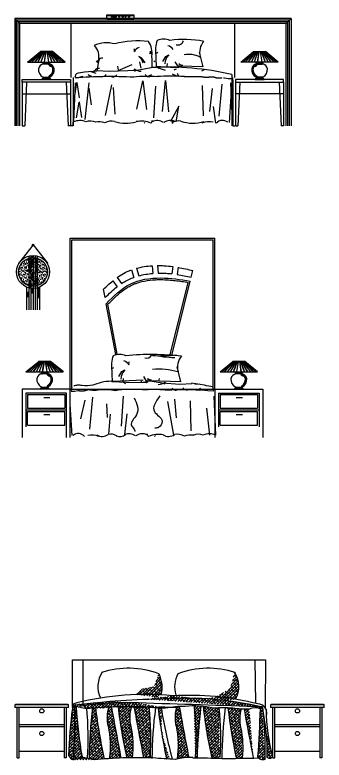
# Model space of a CAD drawing. Header units: millimetres. Extents: x 3060 to 28796, y 18778 to 36190.
# Drawn here: x 3061 to 5950, y 18778 to 25740 of the extents above; entities that cross this region are included whole.
import ezdxf

# ---------------------------------------------------------------- set-up
doc = ezdxf.new("R2010")
doc.units = ezdxf.units.MM
doc.styles.get("Standard").update_dxf_attribs({"font": 'arial.ttf'})
pattern_1 = [(45, (-15382, -18164.837), (-13.258252, 13.258252), []), (135, (-15382, -18164.837), (-39.774756, 13.258252), [46.875, -28.125])]
pattern_2 = [(45, (-15404, -18164.837), (-13.258252, 13.258252), []), (135, (-15404, -18164.837), (-39.774756, 13.258252), [46.875, -28.125])]

# ---------------------------------------------------------------- blocks, each defined once
blk = doc.blocks.new('A$C5ED20319')
for p, q in [((2579.9, 1000.1), (0, 1000.1, -495.6)), ((0, 1000.1, -495.6), (0, 0.1, -495.6)), ((45, 955.1, -495.6), (0, 1000.1, -495.6)), ((2565, 985.1), (15, 985.1, -495.6)), ((15, 0, -495.6), (15, 985.1, -495.6)), ((859.8, 1000.1), (859.8, 1034.9)), ((859.8, 1034.9), (1110.9, 1034.9)), ((859.8, 1033.7), (1110.9, 1033.7)), ((859.8, 1029.9), (1110.9, 1029.9)), ((859.8, 1005.2), (1110.9, 1005.2)), ((859.8, 1001.4), (1110.9, 1001.4)), ((1110.9, 1000.1), (859.8, 1000.1)), ((902.4, 1013.9), (902.4, 1020.1)), ((902.4, 1020.1), (909.8, 1020.1)), ((909.8, 1013.9), (902.4, 1013.9)), ((909.8, 1020.1), (909.8, 1013.9)), ((914.8, 1013.9), (914.8, 1020.1)), ((914.8, 1020.1), (922.2, 1020.1)), ((922.2, 1013.9), (914.8, 1013.9)), ((922.2, 1020.1), (922.2, 1013.9)), ((925.9, 1013.9), (925.9, 1020.1)), ((925.9, 1020.1), (933.4, 1020.1)), ((933.4, 1013.9), (925.9, 1013.9)), ((933.4, 1020.1), (933.4, 1013.9)), ((938.3, 1013.9), (938.3, 1020.1)), ((938.3, 1020.1), (945.8, 1020.1)), ((945.8, 1013.9), (938.3, 1013.9)), ((945.8, 1020.1), (945.8, 1013.9)), ((970.8, 1013.9), (970.8, 1020.1)), ((970.8, 1020.1), (978.3, 1020.1)), ((978.3, 1013.9), (970.8, 1013.9)), ((978.3, 1020.1), (978.3, 1013.9)), ((1002.8, 1013.9), (1002.8, 1020.1)), ((1002.8, 1020.1), (1010.2, 1020.1)), ((1010.2, 1013.9), (1002.8, 1013.9)), ((1010.2, 1020.1), (1010.2, 1013.9)), ((1030, 1013.9), (1030, 1020.1)), ((1030, 1020.1), (1037.4, 1020.1)), ((1037.4, 1013.9), (1030, 1013.9)), ((1037.4, 1020.1), (1037.4, 1013.9)), ((1061.9, 1013.9), (1061.9, 1020.1)), ((1061.9, 1020.1), (1069.3, 1020.1)), ((1069.3, 1013.9), (1061.9, 1013.9)), ((1069.3, 1020.1), (1069.3, 1013.9)), ((1110.9, 1034.9), (1110.9, 1000.1)), ((2535, 955.1), (2580, 1000.1)), ((2565, 0), (2565, 985.1)), ((2580, 1000.1), (2580, 0.1)), ((2550, 970.1), (30, 970.1, -495.6)), ((30, 0, -495.6), (30, 970.1, -495.6)), ((2535, 955.1), (45, 955.1, -495.6)), ((45, 0, -495.6), (45, 955.1, -495.6)), ((525.8, 450.1), (525.8, 955.1)), ((2056.3, 450.1), (2056.3, 955.1)), ((2535, 0), (2535, 955.1)), ((2550, 0), (2550, 970.1)), ((118.9, 594.9), (238.1, 691.8)), ((243.7, 691.8), (136.6, 594.9)), ((244.4, 691.1), (138.1, 594.9)), ((250.4, 691.8), (157.4, 594.9)), ((251.1, 691.1), (158.8, 594.9)), ((258.8, 691.8), (183.9, 594.9)), ((259.6, 691.2), (185.2, 594.9)), ((267.5, 692.3), (213, 595.4)), ((268.4, 691.8), (213.9, 594.9)), ((352.2, 689.8), (235.6, 689.8)), ((351.6, 690.3), (236.2, 690.3)), ((349.8, 691.8), (238.1, 691.8)), ((277.3, 691.8), (241.9, 594.9)), ((278.3, 691.5), (243, 594.9)), ((287, 691.8), (272.1, 594.9)), ((288, 691.6), (273.1, 594.9)), ((299.2, 691.6), (314, 594.8)), ((300.2, 691.8), (315, 594.9)), ((308.9, 691.5), (344.3, 594.6)), ((309.8, 691.8), (345.2, 594.9)), ((317.9, 691.3), (372.4, 594.4)), ((318.8, 691.8), (373.2, 594.9)), ((327.5, 691.2), (402.4, 594.3)), ((328.3, 691.8), (403.2, 594.9)), ((336.1, 691.1), (429, 594.2)), ((336.8, 691.8), (429.7, 594.9)), ((342.7, 691.1), (449.9, 594.2)), ((343.4, 691.8), (450.6, 594.9)), ((468.9, 594.9), (349.8, 691.8)), ((787.3, 633.8), (765.6, 511.3)), ((1186.9, 632.3), (1158.2, 645.9)), ((1158.2, 645.9), (1182.4, 621.7)), ((1218.7, 588.5), (1186.9, 632.3)), ((1279.2, 667.1), (1258.1, 676.2)), ((1261.1, 695.8), (1279.2, 667.1)), ((1316.1, 674.9), (1336.6, 685.5)), ((1382, 600.7), (1410.7, 646.7)), ((1415.9, 636.5), (1404.7, 602.3)), ((1410.7, 646.7), (1438.4, 662.3)), ((1438.4, 662.3), (1415.9, 636.5)), ((1721.8, 687.8), (1755.8, 550.1)), ((2111, 594.9), (2230.2, 691.8)), ((2236.5, 691.8), (2129.4, 594.9)), ((2237.2, 691.1), (2130, 594.2)), ((2243.2, 691.8), (2150.2, 594.9)), ((2243.9, 691.1), (2150.9, 594.2)), ((2251.6, 691.8), (2176.7, 594.9)), ((2252.4, 691.2), (2177.5, 594.3)), ((2261.2, 691.8), (2206.7, 594.9)), ((2262.1, 691.3), (2207.6, 594.4)), ((2227.7, 689.8), (2344.3, 689.8)), ((2228.3, 690.3), (2343.7, 690.3)), ((2230.2, 691.8), (2341.9, 691.8)), ((2270.1, 691.8), (2234.7, 594.9)), ((2271.1, 691.5), (2235.6, 594.6)), ((2279.8, 691.8), (2264.9, 594.9)), ((2280.7, 691.6), (2265.9, 594.8)), ((2292, 691.6), (2306.8, 594.9)), ((2293, 691.8), (2307.8, 594.9)), ((2301.7, 691.5), (2337, 594.9)), ((2302.6, 691.8), (2338, 594.9)), ((2311.5, 691.8), (2366, 594.9)), ((2312.4, 692.3), (2366.9, 595.4)), ((2320.3, 691.2), (2394.8, 594.9)), ((2321.1, 691.8), (2396, 594.9)), ((2328.8, 691.1), (2421.1, 594.9)), ((2329.6, 691.8), (2422.5, 594.9)), ((2335.5, 691.1), (2441.9, 594.9)), ((2336.2, 691.8), (2443.4, 594.9)), ((2461, 594.9), (2341.9, 691.8)), ((118.9, 594.9), (468.2, 594.9)), ((262.8, 586.8), (325, 586.8)), ((262.8, 581.7), (325, 581.7)), ((263.7, 580.7), (324.1, 580.7)), ((319.4, 575.8), (268.4, 575.8)), ((319.4, 576.8), (269.3, 576.8)), ((775.3, 590), (760.9, 604.4)), ((777.8, 596.7), (777.8, 611.4)), ((965.7, 514.2), (1094.9, 572.8)), ((1164.9, 597.3), (1170.6, 565.2)), ((1170.6, 565.2), (1176.2, 538.7)), ((1182.4, 621.7), (1196, 588.5)), ((1307.2, 596.9), (1299.7, 604.4)), ((1404.7, 602.3), (1402, 576.4)), ((1422.3, 582.2), (1418.5, 555.4)), ((1533.5, 538.9), (1497.3, 595.1)), ((1536.2, 580.8), (1533.2, 542.7)), ((1755.8, 550.1), (1548.6, 557)), ((1560, 573.1), (1565.7, 556.8)), ((2461, 594.9), (2111.7, 594.9)), ((2317.1, 586.8), (2254.9, 586.8)), ((2317.1, 581.7), (2254.9, 581.7)), ((2316.2, 580.7), (2255.9, 580.7)), ((2260.5, 576.8), (2310.6, 576.8)), ((2260.5, 575.8), (2311.5, 575.8)), ((651.5, 502.5), (765.6, 511.3)), ((699.3, 510.1), (756.5, 491)), ((702, 510.1), (742.9, 507.4)), ((765.7, 514), (880, 508.2)), ((880, 508.2), (1142.7, 519.7)), ((960.1, 555.8), (965.7, 517.9)), ((1142.7, 519.7), (1274.1, 542.5)), ((1452.9, 544.5), (1320.6, 552.3)), ((1522.4, 539), (1452.9, 544.5)), ((1507.9, 528.8), (1486.5, 517.2)), ((1553.5, 552.8), (1493.2, 541.7)), ((1773.9, 525), (1744.8, 509.4)), ((68.9, 432.1), (518.9, 432.1)), ((68.9, 405.1), (68.9, 432.1)), ((336, 432.1), (251.8, 432.1)), ((255.5, 438.6), (332.3, 438.6)), ((260.6, 439.2), (327.2, 439.2)), ((263.8, 452.5), (324, 452.5)), ((264.3, 450.9), (323.5, 450.9)), ((265.2, 443.6), (322.7, 443.6)), ((265.4, 444.1), (322.5, 444.1)), ((518.9, 432.1), (518.9, 405.1)), ((543.9, 425.1), (543.9, 90.1)), ((543.9, 422.1), (543.9, 0.1)), ((544.3, 450.1), (544.3, 425.1)), ((563.6, 453.5), (571.9, 485.5)), ((578.7, 446.9), (638.2, 463.8)), ((683.9, 475.5), (712.6, 461.7)), ((725.3, 454.3), (683.9, 475.5)), ((712.6, 461.7), (697.7, 455.4)), ((1236, 460.9), (1278.7, 478.4)), ((1378.9, 133.3), (1405.9, 422.3)), ((1405.9, 422.3), (1435.6, 130.6)), ((1583.1, 458.7), (1698.8, 458.8)), ((1698.8, 458.8), (1704, 458.8)), ((1704, 458.8), (1709.3, 458.9)), ((1709.3, 458.9), (1714.7, 458.9)), ((1714.7, 458.9), (1720.3, 458.9)), ((1720.3, 458.9), (1726, 458.8)), ((1726, 458.8), (1731.7, 458.7)), ((1731.7, 458.7), (1737.3, 458.5)), ((1737.3, 458.5), (1742.8, 458.2)), ((1742.8, 458.2), (1748.1, 457.8)), ((1748.1, 457.8), (1753.1, 457.4)), ((1753.1, 457.4), (1757.8, 456.8)), ((1757.8, 456.8), (1762, 456.2)), ((1762, 456.2), (1765.9, 455.5)), ((1765.9, 455.5), (1769.5, 454.8)), ((1769.5, 454.8), (1772.8, 454.1)), ((1772.8, 454.1), (1776, 453.5)), ((1776, 453.5), (1779.1, 452.9)), ((1779.1, 452.9), (1782.2, 452.5)), ((1782.2, 452.5), (1785.4, 452.2)), ((1785.4, 452.2), (1788.6, 452.1)), ((1788.6, 452.1), (1792, 452.2)), ((1792, 452.2), (1795.4, 452.4)), ((1795.4, 452.4), (1798.8, 452.7)), ((1798.8, 452.7), (1802.3, 453.1)), ((1802.3, 453.1), (1805.8, 453.5)), ((1805.8, 453.5), (1809.3, 454)), ((1809.3, 454), (1812.7, 454.5)), ((1812.7, 454.5), (1816, 455)), ((1816, 455), (1819.3, 455.4)), ((1819.3, 455.4), (1822.4, 455.9)), ((1822.4, 455.9), (1825.5, 456.2)), ((1825.5, 456.2), (1828.4, 456.6)), ((1828.4, 456.6), (1831.2, 456.9)), ((1831.2, 456.9), (1833.9, 457.1)), ((1833.9, 457.1), (1836.4, 457.4)), ((1836.4, 457.4), (1838.7, 457.5)), ((1838.7, 457.5), (1840.9, 457.6)), ((1840.9, 457.6), (1843, 457.7)), ((1843, 457.7), (1845.1, 457.7)), ((1845.1, 457.7), (1847.1, 457.6)), ((1847.1, 457.6), (1849, 457.4)), ((1849, 457.4), (1851.1, 457.2)), ((1851.1, 457.2), (1853.1, 456.8)), ((1853.1, 456.8), (1855.3, 456.4)), ((1855.3, 456.4), (1857.5, 455.9)), ((1857.5, 455.9), (1859.8, 455.3)), ((1859.8, 455.3), (1862.1, 454.7)), ((1862.1, 454.7), (1864.3, 454)), ((1864.3, 454), (1866.4, 453.3)), ((1866.4, 453.3), (1868.5, 452.6)), ((1868.5, 452.6), (1870.4, 451.9)), ((1870.4, 451.9), (1872.2, 451.3)), ((1872.2, 451.3), (1873.8, 450.7)), ((1873.8, 450.7), (1875.5, 450.1)), ((1875.5, 450.1), (1877.1, 449.5)), ((1877.1, 449.5), (1878.9, 449)), ((1878.9, 449), (1880.8, 448.5)), ((1880.8, 448.5), (1882.9, 448.2)), ((1882.9, 448.2), (1885.4, 447.8)), ((1885.4, 447.8), (1888.1, 447.6)), ((1888.1, 447.6), (1891.2, 447.4)), ((1891.2, 447.4), (1894.5, 447.2)), ((1894.5, 447.2), (1897.9, 447.2)), ((1897.9, 447.2), (1901.3, 447.1)), ((1901.3, 447.1), (1904.7, 447.1)), ((1904.7, 447.1), (1908, 447.1)), ((1908, 447.1), (1911.1, 447.1)), ((1911.1, 447.1), (1914, 447.1)), ((1914, 447.1), (1916.6, 447.1)), ((1916.6, 447.1), (1919, 447.1)), ((1919, 447.1), (1921.2, 447.1)), ((1921.2, 447.1), (1923.3, 447.2)), ((1923.3, 447.2), (1925.2, 447.3)), ((1925.2, 447.3), (1927, 447.4)), ((1927, 447.4), (1928.7, 447.6)), ((1928.7, 447.6), (1930.3, 447.8)), ((1930.3, 447.8), (1931.8, 448)), ((1931.8, 448), (1933.2, 448.3)), ((1933.2, 448.3), (1934.5, 448.6)), ((1949.7, 446.9), (1950.9, 447.2)), ((1950.9, 447.2), (1951.9, 447.5)), ((1951.9, 447.5), (1952.9, 447.7)), ((1952.9, 447.7), (1953.6, 447.9)), ((1953.6, 447.9), (1954.2, 448.1)), ((1954.2, 448.1), (1954.7, 448.2)), ((1954.7, 448.2), (1955, 448.3)), ((1955, 448.3), (1955.2, 448.4)), ((1955.2, 448.4), (1955.3, 448.4)), ((1955.3, 448.4), (1955.4, 448.5)), ((1955.4, 448.5), (1955.4, 448.5)), ((1955.4, 448.5), (1955.4, 448.5)), ((1955.4, 448.5), (1955.4, 448.5)), ((1955.4, 448.5), (1955.4, 448.4)), ((1955.4, 448.4), (1955.5, 448.4)), ((1955.5, 448.4), (1955.5, 448.3)), ((1955.5, 448.3), (1955.6, 448.2)), ((1955.6, 448.2), (1955.7, 448)), ((1955.7, 448), (1955.9, 447.7)), ((1955.9, 447.7), (1956.2, 447.3)), ((1956.2, 447.3), (1956.5, 446.8)), ((1956.5, 446.8), (1956.9, 446.3)), ((1956.9, 446.3), (1957.3, 445.7)), ((1956.9, 446.3), (1992.6, 442)), ((1957.3, 445.7), (1957.6, 445.1)), ((1957.6, 445.1), (1958, 444.6)), ((1958, 444.6), (1958.3, 444.2)), ((1958.3, 444.2), (1958.4, 443.9)), ((1958.4, 443.9), (1958.5, 443.8)), ((1992.6, 442), (2021.7, 442)), ((2026.1, 478.2), (2026.1, 0.1)), ((2034.6, 450.1), (2034.6, 425.1)), ((2035, 425.1), (2035, 90.1)), ((2035, 422.1), (2035, 0.1)), ((2511, 432.1), (2061, 432.1)), ((2061, 432.1), (2061, 405.1)), ((2243.9, 432.1), (2328.1, 432.1)), ((2324.4, 438.6), (2247.6, 438.6)), ((2319.3, 439.2), (2252.7, 439.2)), ((2316.1, 452.5), (2255.9, 452.5)), ((2315.6, 450.9), (2256.4, 450.9)), ((2314.8, 443.6), (2257.3, 443.6)), ((2314.6, 444.1), (2257.5, 444.1)), ((2511, 405.1), (2511, 432.1)), ((68.9, 405.1), (68.9, 0.1)), ((518.9, 405.1), (68.9, 405.1)), ((109.4, 405.1), (91.4, 0.1)), ((478.4, 405.1), (496.4, 0.1)), ((518.9, 405.1), (478.4, 405.1)), ((518.9, 405.1), (518.9, 0.1)), ((563.6, 400.3), (547.5, 35.1)), ((555.9, 257.4), (580.2, 403.2)), ((580.2, 403.2), (601.8, 260.1)), ((691.1, 399.7), (654.5, 58.4)), ((690.1, 351.8), (711.8, 195.1)), ((901.3, 382.1), (844.6, 95.9)), ((917.5, 357.8), (933.7, 106.7)), ((1139.8, 155.5), (1196.5, 417.5)), ((1196.5, 417.5), (1229, 150.1)), ((1314.5, 370.1), (1294.1, 72)), ((1749.5, 374), (1760.3, 93.2)), ((1933.3, 387.5), (1906.2, 87.8)), ((2015.3, 400.3), (2031.4, 35.1)), ((2061, 405.1), (2061, 0.1)), ((2061, 405.1), (2511, 405.1)), ((2061, 405.1), (2101.5, 405.1)), ((2101.5, 405.1), (2083.5, 0.1)), ((2470.5, 405.1), (2488.5, 0.1)), ((2511, 405.1), (2511, 0.1)), ((68.9, 297.1), (518.9, 297.1)), ((1844.1, 347), (1817.1, 131)), ((2020.9, 322.2), (2002.4, 30.6)), ((2511, 297.1), (2061, 297.1)), ((575.9, 72.6), (600.2, 218.4)), ((603, 223.8), (598.8, 208.9)), ((600.2, 218.4), (621.9, 75.3)), ((1530.6, 182.5), (1455.2, 39.3)), ((1506.3, 36.6), (1530.6, 182.5)), ((1853.2, 180.1), (1874.8, 23.5)), ((68.9, 0.1), (91.4, 0.1)), ((518.9, 0.1), (496.4, 0.1)), ((543.9, 0.1), (523.1, 0)), ((543.9, 33.5), (543.9, 0.1)), ((543.9, 0.1), (543.9, 33.5)), ((2035, 0.1), (2035, 33.5)), ((2035, 33.5), (2035, 0.1)), ((2035, 0.1), (2055.8, 0)), ((2061, 0.1), (2083.5, 0.1)), ((2511, 0.1), (2488.5, 0.1))]:
    blk.add_line(p, q)
for centre, radius, start, end in [((857.1, 485.8), 288.1, 74.80928, 113.89075), ((1149.2, -39.3), 831.9, 83.10883, 105.09259), ((1099.2, 681.5), 182.9, 349.74638, 35.05665), ((1552.4, 704.9), 239.8, 157.75401, 191.56911), ((1389.6, 659.8), 148.3, 66.46953, 113.5312), ((1583.6, -144.6), 950, 79.01524, 98.16238), ((1523.7, 806.6), 52.9, 253.03474, 343.68817), ((1875.5, 687.8), 149.3, 137.89495, 196.38977), ((621.1, 641), 164.7, 349.00747, 41.34021), ((1097.8, 703.7), 21.1, 328.8176, 44.60908), ((1186, 653.4), 81.1, 107.80539, 152.13988), ((1410.1, 667.8), 81.1, 31.88655, 76.22104), ((811.3, 604.5), 27, 66.49974, 178.7128), ((299.6, 557.1), 983.9, 359.00704, 5.35828), ((2301, 634), 983.9, 178.66815, 185.01939), ((1622.9, 420.3), 245.8, 63.89753, 99.79979), ((273.6, 522.3), 53.8, 95.53589, 171.47792), ((262.8, 584.2), 2.52, 90, 270), ((263.7, 581.2), 0.504, 90, 270), ((269.3, 576.3), 0.504, 90, 270), ((264.8, 580.6), 6, 320.62461, 0.7137), ((358.9, 608.5), 58, 214.25022, 250.79163), ((351.7, 620.7), 57.4, 231.488, 250.89963), ((323, 580.6), 6, 179.2863, 219.37539), ((330.9, 601.8), 28.6, 245.6152, 260.96029), ((319.4, 576.3), 0.504, 270, 90), ((314.2, 522.3), 53.8, 8.52208, 84.46411), ((314.2, 522.3), 52.7, 8.52208, 79.77593), ((324.1, 581.2), 0.504, 270, 90), ((325, 584.2), 2.52, 270, 90), ((318.6, 524.2), 44.7, 7.14933, 71.19906), ((1539.5, 531.1), 37.8, 34.71955, 102.07333), ((2265.7, 522.3), 53.8, 95.53589, 171.47792), ((2265.7, 522.3), 52.7, 100.22407, 171.47792), ((2261.4, 524.2), 44.7, 108.80094, 172.85067), ((2221.1, 608.5), 58, 289.20837, 325.74978), ((2228.2, 620.7), 57.4, 289.10037, 308.512), ((2254.9, 584.2), 2.52, 90, 270), ((2249, 601.8), 28.6, 279.03971, 294.3848), ((2255.9, 581.2), 0.504, 90, 270), ((2260.5, 576.3), 0.504, 90, 270), ((2256.9, 580.6), 6, 320.62461, 0.7137), ((2315.1, 580.6), 6, 179.2863, 219.37539), ((2310.6, 576.3), 0.504, 270, 90), ((2306.4, 522.3), 53.8, 8.52208, 84.46411), ((2316.2, 581.2), 0.504, 270, 90), ((2317.1, 584.2), 2.52, 270, 90), ((299.2, 523.3), 79.1, 174.93625, 239.2522), ((288.7, 523.3), 67, 299.47275, 4.9577), ((288.7, 523.3), 74.5, 300.89026, 4.9577), ((288.7, 523.3), 78, 300.7478, 5.06375), ((288.7, 523.3), 79.1, 300.7478, 5.06375), ((321.6, 524.9), 34, 6.20479, 57.69995), ((1227.2, -2665.1), 3218, 100.31172, 101.74993), ((785.1, 488.1), 47.3, 81.9531, 149.30687), ((1179.2, 614.8), 105.4, 232.88164, 270.26586), ((1092.8, 508.5), 30.6, 358.18105, 41.80416), ((1423, -2135.2), 2682, 77.00554, 93.14879), ((1321.5, 527.3), 22, 14.23491, 69.3519), ((1596.6, 1111), 623.9, 244.82381, 252.11404), ((1562.4, 506), 49, 197.51047, 238.83223), ((2291.3, 523.3), 79.1, 174.93625, 239.2522), ((2291.3, 523.3), 78, 174.93625, 239.2522), ((2291.3, 523.3), 74.5, 175.0423, 239.10974), ((2291.3, 523.3), 67, 175.0423, 240.52725), ((2258.3, 524.9), 34, 122.30005, 173.79521), ((2280.8, 523.3), 79.1, 300.7478, 5.06375), ((257.6, 433.2), 5.88, 72.23621, 189.98632), ((257.4, 447), 8.48, 40.31354, 80.70755), ((257.4, 447), 8.48, 283.82551, 27.42095), ((264.5, 451.8), 0.925, 133.36381, 280.89268), ((334.6, 452.6), 18, 136.50946, 228.39746), ((331.1, 448.5), 11.7, 110.95605, 235.21842), ((330.4, 447), 9.49, 99.29245, 256.17449), ((330.4, 447), 8.48, 99.29245, 256.17449), ((323.3, 451.8), 0.925, 259.10732, 46.63619), ((330.2, 433.2), 5.88, 350.01368, 107.76379), ((330.2, 433.2), 4.87, 350.01368, 107.76379), ((889.2, -3855.3), 4313.7, 87.05271, 94.33231), ((813.5, 506.3), 48.8, 265.79385, 325.06922), ((808.6, 460.7), 3.98, 305.23257, 14.46225), ((919.8, 491.5), 35.3, 239.92199, 338.24729), ((1227.4, -618.8), 1079.8, 84.6396, 96.26985), ((1249.4, 493.4), 35.3, 201.75271, 300.07801), ((1451.4, -1602.9), 2065.8, 86.3436, 93.44969), ((1535.7, 577.4), 113.5, 234.13074, 266.76604), ((2249.7, 433.2), 5.88, 72.23621, 189.98632), ((2249.7, 433.2), 4.87, 72.23621, 189.98632), ((2249.5, 447), 8.48, 283.82551, 80.70755), ((2249.5, 447), 9.49, 283.82551, 80.70755), ((2248.8, 448.5), 11.7, 304.78158, 69.04395), ((2256.6, 451.8), 0.925, 133.36381, 280.89268), ((2245.3, 452.6), 18, 311.60254, 43.49054), ((2322.6, 447), 8.48, 152.57905, 256.17449), ((2315.5, 451.8), 0.925, 259.10732, 46.63619), ((2322.6, 447), 8.48, 99.29245, 139.68646), ((2322.3, 433.2), 5.88, 350.01368, 107.76379), ((606.2, -98.1), 145.6, 67.45884, 113.74988), ((705, -88.1), 131.7, 66.66001, 109.06963), ((783.4, -109), 145.6, 67.45884, 101.28901), ((902.7, -79), 122.2, 76.11708, 121.30657), ((1036, 361.1), 337.9, 252.06831, 286.70384), ((1178.8, -187), 229.1, 66.27861, 101.48045), ((1243.1, 55.4), 42.9, 213.71932, 229.52928), ((1243.1, 55.4), 42.9, 310.47072, 353.40844), ((1329.2, -51.2), 99.6, 53.52076, 118.59848), ((1453, -51.2), 99.6, 65.85491, 126.47924), ((1477.5, 36.4), 8.78, 21.59935, 235.52778), ((1442.1, 55.4), 42.9, 310.47072, 326.28068), ((1527.8, -58.7), 103.6, 77.21263, 122.3426), ((1662.7, 359.1), 336, 250.53823, 288.02856), ((1813, -135.7), 172, 76.50004, 112.29283), ((1939.9, -25.2), 74.8, 49.41177, 139.3811)]:
    blk.add_arc(centre, radius, start, end)
blk = doc.blocks.new('A$C758C2A18')
h = blk.add_hatch()
h.set_pattern_fill('AR-SAND', color=256, scale=0.5, style=0)
h.set_pattern_definition([(37.5, (4716.748, -2485.489), (-0.800016, 24.47066), [0, -19.304, 0, -21.59, 0, -20.6375]), (7.5, (4716.748, -2485.49), (22.47616, 35.84126), [0, -10.414, 0, -17.399, 0, -6.6675]), (327.5, (4701.127, -2485.489), (39.54962, 0.07186), [0, -6.35, 0, -22.86, 0, -29.845]), (317.5, (4701.127, -2485.49), (38.17782, 11.14647), [0, -3.175, 0, -14.986, 0, -17.145])])
h.paths.add_polyline_path([(20, 1546.7, 0.328175), (114.3, 1418.5), (114.3, 1674.9, 0.328175)])
h.paths.add_polyline_path([(134.3, 1679.5, 0.038252), (114.3, 1674.9), (114.3, 1610.7), (134.3, 1610.7)])
h.paths.add_polyline_path([(114.3, 1466.8), (134.3, 1466.8), (134.3, 1555.4), (114.3, 1555.4)])
h.paths.add_polyline_path([(134.3, 1528.2), (154.3, 1528.2), (154.3, 1622.1), (134.3, 1622.1)])
h.paths.add_polyline_path([(154.3, 1497.9), (134.3, 1497.9), (134.3, 1413.9, 0.037382), (154.3, 1412.4)])
h.paths.add_polyline_path([(154.3, 1412.4, 0.037382), (174.3, 1413.9), (174.3, 1679.5, 0.037382), (154.3, 1681)])
h.paths.add_polyline_path([(194.3, 1418.5, 0.328175), (288.6, 1546.7, 0.328175), (194.3, 1674.9)])
h.paths.add_polyline_path([(194.3, 1674.9, 0.038252), (174.3, 1679.5), (174.3, 1413.9, 0.038252), (194.3, 1418.5)])
for p, q in [((502.9, 450), (502.9, 1862.6)), ((502.9, 1862.6), (1852.5, 1862.6)), ((517.9, 450), (517.9, 1847.6)), ((517.9, 1847.6), (1837.5, 1847.6)), ((1837.5, 450), (1837.5, 1847.6)), ((1852.5, 450), (1852.5, 1862.6)), ((154.9, 1798.4), (18.4, 1624.1)), ((154.9, 1798.4), (291.3, 1624.1)), ((114.3, 1695.7), (114.3, 1192.1)), ((134.3, 1699.7), (134.3, 1192.1)), ((134.3, 1695.4), (154.3, 1695.4)), ((134.3, 1684.4), (154.3, 1684.4)), ((154.3, 1701), (154.3, 1192.1)), ((174.3, 1699.7), (174.3, 1192.1)), ((194.3, 1695.7), (194.3, 1192.1)), ((114.3, 1610.7), (134.3, 1610.7)), ((134.3, 1665.4), (154.3, 1665.4)), ((134.3, 1654.4), (154.3, 1654.4)), ((134.3, 1644), (154.3, 1644)), ((134.3, 1632.5), (154.3, 1632.5)), ((134.3, 1622.1), (154.3, 1622.1)), ((174.9, 1658.7), (194.9, 1658.7)), ((174.9, 1647.2), (194.9, 1647.2)), ((174.9, 1636.8), (194.9, 1636.8)), ((174.9, 1625.3), (194.9, 1625.3)), ((174.9, 1610.7), (194.9, 1610.7)), ((1267.9, 1604.6), (1272.6, 1531.9)), ((1317.9, 1606.4), (1322.5, 1535.1)), ((114.3, 1599.2), (134.3, 1599.2)), ((114.3, 1588.8), (134.3, 1588.8)), ((114.3, 1577.3), (134.3, 1577.3)), ((114.3, 1566.9), (134.3, 1566.9)), ((114.3, 1555.4), (134.3, 1555.4)), ((174.9, 1599.2), (194.9, 1599.2)), ((174.9, 1588.8), (194.9, 1588.8)), ((174.9, 1577.3), (194.9, 1577.3)), ((174.9, 1566.9), (194.9, 1566.9)), ((174.9, 1555.4), (194.9, 1555.4)), ((1073, 1565.2), (1096.1, 1493.4)), ((1120.6, 1580.4), (1143.7, 1508.7)), ((1459.5, 1596.4), (1451.6, 1529.4)), ((1509.1, 1590.6), (1501.2, 1522.5)), ((1632.7, 1497.2), (1648.3, 1559.5)), ((114.3, 1466.8), (134.3, 1466.8)), ((134.3, 1528.2), (154.3, 1528.2)), ((134.3, 1516.7), (154.3, 1516.7)), ((134.3, 1506.3), (154.3, 1506.3)), ((134.3, 1497.9), (154.3, 1497.9)), ((174.9, 1487.6), (194.9, 1487.6)), ((174.9, 1476.1), (194.9, 1476.1)), ((174.9, 1465.7), (194.9, 1465.7)), ((900.7, 1463.7), (941.7, 1408.1)), ((940.3, 1494.3), (981.9, 1437.8)), ((94.3, 1404.5), (94.3, 1192.1)), ((114.3, 1455.3), (134.3, 1455.3)), ((114.3, 1443.8), (134.3, 1443.8)), ((114.3, 1433.4), (134.3, 1433.4)), ((114.3, 1421.9), (134.3, 1421.9)), ((114.3, 1411.5), (134.3, 1411.5)), ((114.3, 1400), (134.3, 1400)), ((174.9, 1454.2), (194.9, 1454.2)), ((194.3, 1395.1), (214.3, 1395.1)), ((214.3, 1404.5), (214.3, 1192.1)), ((1435.2, 770.9), (1605.1, 1449)), ((1449.8, 767.3), (1623.7, 1461.3)), ((94.3, 1358.9), (114.3, 1358.9)), ((94.3, 1348.5), (114.3, 1348.5)), ((94.3, 1337), (114.3, 1337)), ((94.3, 1326.5), (114.3, 1326.5)), ((134.3, 1392.4), (154.3, 1392.4)), ((134.3, 1382), (154.3, 1382)), ((134.3, 1370.5), (154.3, 1370.5)), ((134.3, 1360.1), (154.3, 1360.1)), ((134.3, 1351.7), (154.3, 1351.7)), ((194.3, 1383.7), (214.3, 1383.7)), ((194.3, 1372.2), (214.3, 1372.2)), ((194.3, 1361.8), (214.3, 1361.8)), ((194.3, 1350.3), (214.3, 1350.3)), ((194.3, 1339.9), (214.3, 1339.9)), ((194.3, 1328.4), (214.3, 1328.4)), ((827.3, 1307.5), (813, 1384.3)), ((94.3, 1318.2), (114.3, 1318.2)), ((194.3, 1319), (214.3, 1319)), ((194.3, 1307.5), (214.3, 1307.5)), ((927.1, 774.9), (838.2, 1249.5)), ((941.8, 777.7), (854.4, 1244.5)), ((88.1, 614), (207.3, 710.9)), ((212.9, 710.9), (105.8, 614)), ((213.6, 710.1), (107.3, 614)), ((219.6, 710.9), (126.6, 614)), ((220.3, 710.2), (128, 614)), ((228, 710.9), (153.1, 614)), ((228.8, 710.2), (154.4, 614)), ((236.7, 711.4), (182.2, 614.5)), ((237.6, 710.9), (183.1, 614)), ((321.5, 708.9), (204.8, 708.9)), ((320.8, 709.4), (205.4, 709.4)), ((319, 710.9), (207.3, 710.9)), ((246.5, 710.9), (211.1, 614)), ((247.5, 710.5), (212.2, 614)), ((256.2, 710.9), (241.3, 614)), ((257.2, 710.7), (242.3, 614)), ((268.4, 710.7), (283.3, 613.8)), ((269.4, 710.9), (284.3, 614)), ((278.1, 710.5), (313.5, 613.7)), ((279, 710.9), (314.5, 614)), ((287.1, 710.4), (341.6, 613.5)), ((288, 710.9), (342.5, 614)), ((296.8, 710.2), (371.7, 613.4)), ((297.5, 710.9), (372.5, 614)), ((305.3, 710.2), (398.2, 613.3)), ((306, 710.9), (399, 614)), ((312, 710.1), (419.1, 613.3)), ((312.6, 710.9), (419.8, 614)), ((438.2, 614), (319, 710.9)), ((1902.5, 612.8), (2021.7, 709.7)), ((2027.3, 709.7), (1920.2, 612.8)), ((2028, 708.9), (1921.7, 612.8)), ((2034, 709.7), (1941, 612.8)), ((2034.7, 709), (1942.4, 612.8)), ((2042.4, 709.7), (1967.5, 612.8)), ((2043.2, 709), (1968.8, 612.8)), ((2051.1, 710.2), (1996.6, 613.3)), ((2052, 709.7), (1997.5, 612.8)), ((2135.8, 707.6), (2019.2, 707.6)), ((2135.2, 708.2), (2019.8, 708.2)), ((2133.4, 709.7), (2021.7, 709.7)), ((2060.9, 709.7), (2025.5, 612.8)), ((2061.9, 709.3), (2026.6, 612.8)), ((2070.6, 709.7), (2055.7, 612.8)), ((2071.5, 709.5), (2056.7, 612.8)), ((2082.8, 709.5), (2097.6, 612.6)), ((2083.8, 709.7), (2098.6, 612.8)), ((2092.5, 709.3), (2127.9, 612.4)), ((2093.4, 709.7), (2128.8, 612.8)), ((2101.5, 709.2), (2156, 612.3)), ((2102.3, 709.7), (2156.8, 612.8)), ((2111.1, 709), (2186, 612.2)), ((2111.9, 709.7), (2186.8, 612.8)), ((2119.7, 709), (2212.6, 612.1)), ((2120.4, 709.7), (2213.3, 612.8)), ((2126.3, 708.9), (2233.5, 612)), ((2127, 709.7), (2234.2, 612.8)), ((2252.5, 612.8), (2133.4, 709.7)), ((890.1, 643.2), (910.6, 653.7)), ((984.6, 615), (1012.4, 630.6)), ((1012.4, 630.6), (989.9, 604.7)), ((1498.7, 658.5), (1532.8, 520.7)), ((88.1, 614), (437.5, 614)), ((232, 605.8), (294.3, 605.8)), ((232, 600.8), (294.3, 600.8)), ((233, 599.8), (293.3, 599.8)), ((288.7, 594.9), (237.6, 594.9)), ((288.7, 595.9), (238.5, 595.9)), ((956, 569), (984.6, 615)), ((978.7, 570.6), (975.9, 544.6)), ((989.9, 604.7), (978.7, 570.6)), ((1224.5, 511.9), (1188.3, 568.1)), ((1902.5, 612.8), (2251.8, 612.8)), ((2046.4, 604.6), (2108.6, 604.6)), ((2046.4, 599.6), (2108.6, 599.6)), ((2047.3, 598.6), (2107.7, 598.6)), ((2103, 593.7), (2052, 593.7)), ((2103, 594.7), (2052.9, 594.7)), ((885.2, 525.6), (1051.7, 531)), ((1026.9, 512.7), (894.6, 520.6)), ((996.3, 550.5), (992.5, 523.7)), ((996.7, 515.4), (1018.1, 503.7)), ((1213.4, 512), (1026.9, 512.7)), ((1051.7, 531), (1184, 538.9)), ((1244.5, 525.8), (1184.2, 514.7)), ((1227.2, 553.8), (1224.2, 515.7)), ((1361.9, 506.2), (1230.5, 529)), ((1532.8, 520.7), (1239.6, 530)), ((1251, 546.1), (1256.7, 529.9)), ((1334, 551.7), (1328.3, 525.3)), ((1527.6, 494.8), (1361.9, 506.2)), ((1641.8, 500.5), (1527.6, 494.8)), ((1756.1, 489.1), (1636.1, 506.2)), ((1705.6, 496.6), (1664.7, 493.9)), ((52.9, 450), (52.9, 0)), ((502.9, 450), (52.9, 450)), ((305.2, 451.2), (221, 451.2)), ((224.7, 457.7), (301.5, 457.7)), ((229.8, 458.2), (296.4, 458.2)), ((233.1, 471.5), (293.2, 471.5)), ((233.5, 470), (292.7, 470)), ((234.4, 462.7), (291.9, 462.7)), ((234.6, 463.2), (291.7, 463.2)), ((502.9, 450), (1852.5, 450)), ((502.9, 0), (502.9, 450)), ((511.1, 440), (519.4, 472)), ((540.7, 430.2), (511.6, 430.2)), ((576.4, 434.5), (540.7, 430.2)), ((575, 432.4), (574.8, 432.1)), ((574.8, 432.1), (574.8, 432)), ((575.3, 432.8), (575, 432.4)), ((575.6, 433.3), (575.3, 432.8)), ((576, 433.9), (575.6, 433.3)), ((576.4, 434.5), (576, 433.9)), ((576.8, 435), (576.4, 434.5)), ((577.1, 435.5), (576.8, 435)), ((577.3, 435.9), (577.1, 435.5)), ((577.5, 436.2), (577.3, 435.9)), ((577.7, 436.4), (577.5, 436.2)), ((577.8, 436.5), (577.7, 436.4)), ((577.9, 436.7), (577.8, 436.6)), ((577.8, 436.6), (577.8, 436.5)), ((577.9, 436.7), (577.9, 436.7)), ((577.9, 436.7), (577.9, 436.7)), ((577.9, 436.7), (577.9, 436.7)), ((577.9, 436.7), (577.9, 436.7)), ((578, 436.7), (577.9, 436.7)), ((578.1, 436.6), (578, 436.7)), ((578.3, 436.6), (578.1, 436.6)), ((578.6, 436.5), (578.3, 436.6)), ((579.1, 436.3), (578.6, 436.5)), ((579.7, 436.2), (579.1, 436.3)), ((580.4, 436), (579.7, 436.2)), ((581.3, 435.7), (580.4, 436)), ((582.4, 435.4), (581.3, 435.7)), ((583.6, 435.1), (582.4, 435.4)), ((584.9, 434.8), (583.6, 435.1)), ((586.3, 434.6), (584.9, 434.8)), ((587.9, 434.3), (586.3, 434.6)), ((589.5, 434.1), (587.9, 434.3)), ((591.1, 433.9), (589.5, 434.1)), ((592.9, 433.8), (591.1, 433.9)), ((594.8, 433.7), (592.9, 433.8)), ((596.9, 433.7), (594.8, 433.7)), ((599.1, 433.6), (596.9, 433.7)), ((601.5, 433.6), (599.1, 433.6)), ((604.1, 433.6), (601.5, 433.6)), ((607, 433.6), (604.1, 433.6)), ((610.1, 433.6), (607, 433.6)), ((613.4, 433.6), (610.1, 433.6)), ((616.8, 433.6), (613.4, 433.6)), ((620.3, 433.7), (616.8, 433.6)), ((623.7, 433.8), (620.3, 433.7)), ((626.9, 433.9), (623.7, 433.8)), ((630, 434.1), (626.9, 433.9)), ((632.8, 434.4), (630, 434.1)), ((635.2, 434.7), (632.8, 434.4)), ((637.3, 435.1), (635.2, 434.7)), ((639.3, 435.5), (637.3, 435.1)), ((641, 436), (639.3, 435.5)), ((642.7, 436.6), (641, 436)), ((644.3, 437.2), (642.7, 436.6)), ((645.9, 437.8), (644.3, 437.2)), ((647.7, 438.5), (645.9, 437.8)), ((649.6, 439.2), (647.7, 438.5)), ((651.7, 439.9), (649.6, 439.2)), ((653.8, 440.6), (651.7, 439.9)), ((656.1, 441.2), (653.8, 440.6)), ((658.3, 441.9), (656.1, 441.2)), ((660.6, 442.4), (658.3, 441.9)), ((662.8, 442.9), (660.6, 442.4)), ((665, 443.4), (662.8, 442.9)), ((667.1, 443.7), (665, 443.4)), ((669.1, 444), (667.1, 443.7)), ((671.1, 444.1), (669.1, 444)), ((673.1, 444.2), (671.1, 444.1)), ((675.1, 444.2), (673.1, 444.2)), ((677.2, 444.2), (675.1, 444.2)), ((679.4, 444.1), (677.2, 444.2)), ((681.7, 443.9), (679.4, 444.1)), ((684.2, 443.7), (681.7, 443.9)), ((686.9, 443.4), (684.2, 443.7)), ((689.7, 443.1), (686.9, 443.4)), ((692.6, 442.8), (689.7, 443.1)), ((695.7, 442.4), (692.6, 442.8)), ((698.8, 442), (695.7, 442.4)), ((702.1, 441.5), (698.8, 442)), ((705.4, 441.1), (702.1, 441.5)), ((708.9, 440.6), (705.4, 441.1)), ((712.3, 440.1), (708.9, 440.6)), ((715.8, 439.6), (712.3, 440.1)), ((719.3, 439.2), (715.8, 439.6)), ((722.8, 438.9), (719.3, 439.2)), ((726.2, 438.7), (722.8, 438.9)), ((729.5, 438.6), (726.2, 438.7)), ((732.8, 438.7), (729.5, 438.6)), ((735.9, 439), (732.8, 438.7)), ((739, 439.5), (735.9, 439)), ((742.1, 440), (739, 439.5)), ((745.3, 440.7), (742.1, 440)), ((748.6, 441.4), (745.3, 440.7)), ((752.2, 442.1), (748.6, 441.4)), ((756.1, 442.8), (752.2, 442.1)), ((760.3, 443.4), (756.1, 442.8)), ((765, 443.9), (760.3, 443.4)), ((770, 444.4), (765, 443.9)), ((775.3, 444.7), (770, 444.4)), ((780.8, 445), (775.3, 444.7)), ((786.4, 445.2), (780.8, 445)), ((792.1, 445.3), (786.4, 445.2)), ((797.8, 445.4), (792.1, 445.3)), ((803.4, 445.4), (797.8, 445.4)), ((808.8, 445.4), (803.4, 445.4)), ((814.1, 445.4), (808.8, 445.4)), ((819.3, 445.3), (814.1, 445.4)), ((824.4, 445.2), (819.3, 445.3)), ((829.6, 445.2), (824.4, 445.2)), ((834.7, 445.2), (829.6, 445.2)), ((839.9, 445.3), (834.7, 445.2)), ((845.1, 445.4), (839.9, 445.3)), ((850.6, 445.7), (845.1, 445.4)), ((856.5, 445.8), (850.6, 445.7)), ((863.2, 445.7), (856.5, 445.8)), ((871, 445.3), (863.2, 445.7)), ((880.3, 444.3), (871, 445.3)), ((891.5, 442.6), (880.3, 444.3)), ((904.8, 440), (891.5, 442.6)), ((920.7, 436.4), (904.8, 440)), ((1682.3, 440.8), (1723.7, 462.1)), ((1695, 448.3), (1709.9, 441.9)), ((1843.9, 440), (1835.7, 472)), ((1852.5, 450), (1852.5, 0)), ((1852.5, 450), (2302.5, 450)), ((2119.6, 450), (2035.4, 450)), ((2039.1, 456.5), (2115.9, 456.5)), ((2044.2, 457), (2110.8, 457)), ((2047.4, 470.3), (2107.6, 470.3)), ((2047.9, 468.8), (2107.1, 468.8)), ((2048.8, 461.5), (2106.3, 461.5)), ((2049, 462), (2106.1, 462)), ((2302.5, 450), (2302.5, 0)), ((87.9, 415), (87.9, 100)), ((467.9, 415), (87.9, 415)), ((103, 400), (103, 272.5)), ((103, 400), (453, 400)), ((254.2, 373.7), (311.9, 373.7)), ((453, 400), (453, 272.5)), ((467.9, 0), (467.9, 415)), ((638.4, 349.4), (598.6, 174.3)), ((710.2, 377.3), (682.3, 78.7)), ((997.2, 385.3), (977.3, 106.6)), ((1475.5, 357.4), (1491.5, 182.2)), ((1843.9, 386.8), (1860, 21.7)), ((1887.5, 415), (1887.5, 100)), ((1887.5, 415), (2267.5, 415)), ((1902.5, 400), (1902.5, 272.5)), ((1902.5, 400), (2252.5, 400)), ((2053.7, 373.7), (2111.4, 373.7)), ((2252.5, 400), (2252.5, 272.5)), ((2267.5, 415), (2267.5, 100)), ((497.2, 308.8), (515.7, 17.2)), ((841.7, 313.6), (845.7, 186.2)), ((1411.8, 337.5), (1467.6, 23)), ((1631, 62.8), (1627, 341.5)), ((88.6, 257.5), (468.6, 257.5)), ((103, 272.5), (453, 272.5)), ((103, 242.5), (453, 242.5)), ((103, 115), (103, 242.5)), ((254.2, 213.1), (311.9, 213.1)), ((453, 115), (453, 242.5)), ((861.7, 31), (877.6, 218.1)), ((1013.1, 27), (1033.1, 222)), ((1774.5, 273.8), (1802.4, 23)), ((1887.5, 257.5), (2267.5, 257.5)), ((1902.5, 272.5), (2252.5, 272.5)), ((1902.5, 242.5), (2252.5, 242.5)), ((1902.5, 115), (1902.5, 242.5)), ((2053.7, 213.1), (2111.4, 213.1)), ((2252.5, 115), (2252.5, 242.5)), ((103, 115), (453, 115)), ((1902.5, 115), (2252.5, 115))]:
    blk.add_line(p, q)
for centre, radius in [((154.9, 1798.4), 6.14), ((154.3, 1546.7), 154.3), ((154.3, 1546.7), 134.3)]:
    blk.add_circle(centre, radius)
for centre, radius, start, end in [((963.6, 628.1), 148.3, 66.46953, 113.5312), ((1255.8, -1776), 2550.7, 83.56579, 95.24235), ((1214.3, 798.5), 57.9, 254.94474, 332.23605), ((1497.2, 1807.3), 1059.9, 257.52488, 269.0013), ((1354.1, 2043), 1279.3, 266.22976, 276.33328), ((1126.3, 673.2), 239.8, 157.75401, 191.56911), ((984.1, 636.1), 81.1, 31.88655, 76.22104), ((1068.6, 692.5), 21.1, 139.41735, 215.20883), ((1652.4, 658.5), 149.3, 137.89495, 196.38977), ((1331.5, 45), 593.6, 72.70004, 95.74803), ((242.8, 541.4), 53.8, 95.53589, 171.47792), ((232, 603.3), 2.52, 90, 270), ((233, 600.3), 0.504, 90, 270), ((238.5, 595.4), 0.504, 90, 270), ((234, 599.7), 6, 320.62461, 0.7137), ((328.1, 627.5), 58, 214.25022, 250.79163), ((321, 639.8), 57.4, 231.488, 250.89963), ((292.2, 599.7), 6, 179.2863, 219.37539), ((300.1, 620.9), 28.6, 245.6152, 260.96029), ((288.7, 595.4), 0.504, 270, 90), ((283.5, 541.4), 53.8, 8.52208, 84.46411), ((283.5, 541.4), 52.7, 8.52208, 79.77593), ((293.3, 600.3), 0.504, 270, 90), ((294.3, 603.3), 2.52, 270, 90), ((287.8, 543.3), 44.7, 7.14933, 71.19906), ((290.8, 544), 34, 6.20479, 57.69995), ((1875, 602.2), 983.9, 178.66815, 185.01939), ((2057.2, 540.2), 53.8, 95.53589, 171.47792), ((2046.4, 602.1), 2.52, 90, 270), ((2047.3, 599.1), 0.504, 90, 270), ((2052.9, 594.2), 0.504, 90, 270), ((2048.4, 598.5), 6, 320.62461, 0.7137), ((2142.5, 626.3), 58, 214.25022, 250.79163), ((2135.3, 638.6), 57.4, 231.488, 250.89963), ((2106.6, 598.5), 6, 179.2863, 219.37539), ((2114.5, 619.7), 28.6, 245.6152, 260.96029), ((2103, 594.2), 0.504, 270, 90), ((2097.8, 540.2), 53.8, 8.52208, 84.46411), ((2097.8, 540.2), 52.7, 8.52208, 79.77593), ((2107.7, 599.1), 0.504, 270, 90), ((2108.6, 602.1), 2.52, 270, 90), ((2102.2, 542), 44.7, 7.14933, 71.19906), ((2105.2, 542.8), 34, 6.20479, 57.69995), ((268.4, 542.4), 79.1, 174.93625, 239.2522), ((257.9, 542.4), 67, 299.47275, 4.9577), ((257.9, 542.4), 74.5, 300.89026, 4.9577), ((257.9, 542.4), 78, 300.7478, 5.06375), ((257.9, 542.4), 79.1, 300.7478, 5.06375), ((1183.1, 513.8), 22, 110.6481, 165.76509), ((1230.5, 504.1), 37.8, 34.71955, 102.07333), ((1325.4, 601.4), 105.4, 269.73414, 307.11836), ((1411.8, 495), 30.6, 138.19584, 181.81895), ((1180.4, -2678.6), 3218, 78.25007, 79.68828), ((2082.8, 541.2), 79.1, 174.93625, 239.2522), ((2072.3, 541.2), 67, 299.47275, 4.9577), ((2072.3, 541.2), 74.5, 300.89026, 4.9577), ((2072.3, 541.2), 78, 300.7478, 5.06375), ((2072.3, 541.2), 79.1, 300.7478, 5.06375), ((226.8, 452.2), 5.88, 72.23621, 189.98632), ((226.6, 466.1), 8.48, 40.31354, 80.70755), ((226.6, 466.1), 8.48, 283.82551, 27.42095), ((233.7, 470.9), 0.925, 133.36381, 280.89268), ((303.9, 471.7), 18, 136.50946, 228.39746), ((300.3, 467.5), 11.7, 110.95605, 235.21842), ((299.7, 466.1), 9.49, 99.29245, 256.17449), ((299.7, 466.1), 8.48, 99.29245, 256.17449), ((292.6, 470.9), 0.925, 259.10732, 46.63619), ((299.4, 452.2), 5.88, 350.01368, 107.76379), ((299.4, 452.2), 4.87, 350.01368, 107.76379), ((1086.5, -596.6), 1046.3, 85.01136, 99.11922), ((1277.2, -632.3), 1079.8, 83.73015, 95.3604), ((1576.2, -2477.4), 2922.3, 84.73581, 93.581), ((1487.8, 478), 35.3, 201.75271, 300.07801), ((1594, 492.8), 48.8, 214.93078, 274.20615), ((1599, 447.3), 3.98, 165.53775, 234.76743), ((2041.2, 451), 5.88, 72.23621, 189.98632), ((2041, 464.9), 8.48, 40.31354, 80.70755), ((2041, 464.9), 8.48, 283.82551, 27.42095), ((2048.1, 469.7), 0.925, 133.36381, 280.89268), ((2118.2, 470.5), 18, 136.50946, 228.39746), ((2114.7, 466.3), 11.7, 110.95605, 235.21842), ((2114, 464.9), 9.49, 99.29245, 256.17449), ((2114, 464.9), 8.48, 99.29245, 256.17449), ((2106.9, 469.7), 0.925, 259.10732, 46.63619), ((2113.8, 451), 5.88, 350.01368, 107.76379), ((2113.8, 451), 4.87, 350.01368, 107.76379), ((578.3, -38.7), 74.8, 40.6189, 130.58823), ((705.1, -149.1), 172, 67.70717, 103.49996), ((802.3, 96.5), 86.9, 234.10495, 308.83126), ((879.7, -72.1), 103.6, 57.6574, 102.78737), ((965.5, 41.9), 42.9, 213.71932, 229.52928), ((967.9, 93.5), 84.4, 247.07705, 307.15027), ((1051.6, -64.7), 99.6, 53.52076, 114.14509), ((1175.4, -64.7), 99.6, 61.40152, 126.47924), ((1261.5, 41.9), 42.9, 186.59156, 229.52928), ((1325.8, -200.5), 229.1, 78.51955, 113.72139), ((1261.5, 41.9), 42.9, 310.47072, 326.28068), ((1421.8, 106), 96.2, 238.40501, 303.96663), ((1504.9, -92.4), 122.2, 58.69343, 103.88292), ((1624.2, -122.5), 145.6, 78.71099, 112.54116), ((1702.6, -101.6), 131.7, 70.93037, 113.33999), ((1801.4, -111.6), 145.6, 66.25012, 112.54116)]:
    blk.add_arc(centre, radius, start, end)
for points in [[(1120.6, 1580.4), (1168.2, 1593.5), (1217.9, 1601.3), (1267.9, 1604.6)], [(1143.1, 1510.4), (1185.1, 1521.9), (1228.6, 1529.3), (1272.5, 1533)], [(1508.9, 1588.6), (1555.7, 1580.4), (1602, 1570.1), (1648.3, 1559.5)], [(813, 1384.3), (841.6, 1411.8), (870.5, 1438.8), (900.7, 1463.7)], [(1501.2, 1522.5), (1545.4, 1515.6), (1589.1, 1506.6), (1632.7, 1497.2)], [(827.3, 1307.5), (864.2, 1343), (901.5, 1378), (941.2, 1408.8)]]:
    blk.add_open_spline(points, degree=3)
for points, knots in [([(1317.9, 1606.3), (1338, 1606.5), (1385.7, 1605.1), (1432.6, 1600.2), (1459.5, 1596.4)], [596.552275, 596.552275, 596.552275, 596.552275, 655.634191, 736.870876, 736.870876, 736.870876, 736.870876]), ([(940.3, 1494.3), (959.1, 1507.9), (1001.3, 1535.1), (1047.3, 1555.8), (1073, 1565.2)], [199.367959, 199.367959, 199.367959, 199.367959, 269.430877, 351.272792, 351.272792, 351.272792, 351.272792]), ([(1322.4, 1535.7), (1348.1, 1536.3), (1391.5, 1535.4), (1434.2, 1531.4), (1451.6, 1529.4)], [580.533203, 580.533203, 580.533203, 580.533203, 655.634191, 708.065731, 708.065731, 708.065731, 708.065731]), ([(854.4, 1244.5), (866.1, 1256.4), (877.7, 1268.1), (910.3, 1300.5), (931.4, 1320.6), (974.8, 1358.2), (997, 1375.7), (1028.4, 1396.6), (1036.8, 1401.8), (1051.5, 1410.3), (1057.8, 1413.8), (1068.3, 1419.2), (1072.6, 1421.3), (1081.2, 1425.4), (1085.5, 1427.4), (1098.7, 1433.1), (1107.6, 1436.6), (1134.7, 1446.4), (1153.4, 1451.9), (1204.3, 1464.1), (1237.4, 1469.1), (1285.1, 1473.2), (1299.6, 1474), (1326.3, 1474.9), (1338.4, 1475), (1373.9, 1474.8), (1397, 1473.8), (1462.1, 1469.1), (1503.8, 1463.9), (1565.4, 1455.1), (1585.2, 1452.1), (1605.1, 1449)], [7.655509, 7.655509, 7.655509, 7.655509, 56.329569, 56.329569, 143.375167, 143.375167, 230.420764, 230.420764, 261.351806, 261.351806, 283.873874, 283.873874, 298.832619, 298.832619, 313.791365, 313.791365, 343.708855, 343.708855, 403.543835, 403.543835, 503.766435, 503.766435, 547.143957, 547.143957, 583.566309, 583.566309, 653.606382, 653.606382, 780.894063, 780.894063, 841.604174, 841.604174, 841.604174, 841.604174]), ([(981.8, 1438), (994.1, 1446.2), (1030.3, 1468.3), (1069.3, 1485.7), (1095.5, 1495.3)], [224.59268, 224.59268, 224.59268, 224.59268, 269.430877, 352.930082, 352.930082, 352.930082, 352.930082])]:
    blk.add_open_spline(points, degree=3, knots=knots)
for points in [[(838.2, 1249.5), (1061.8, 1432.7), (1348.5, 1490), (1623.7, 1461.3)], [(885.2, 525.6), (792, 513.8), (711.7, 489.8), (614.2, 485.4), (567.2, 488), (534.9, 481.4)], [(1100.8, 369.3), (1120.8, 210.1), (1072.9, 114.6), (1104.8, 62.8), (1104.8, 54.9)], [(1340, 389.2), (1288.2, 242), (1359.9, 150.4), (1328.1, 94.7), (1292.2, 86.7)]]:
    blk.add_spline(points, degree=3)
blk = doc.blocks.new('A$C77C61900')
h = blk.add_hatch()
h.set_pattern_fill('ANSI38', color=256, scale=150, style=0)
h.set_pattern_definition(pattern_2)
h.paths.add_polyline_path([(1345, 805.2), (1299, 683.2), (1192, 664.2), (1129.9, 610.2), (1139.3, 610.4), (1327.8, 582.9), (1365.5, 606), (1374.5, 707.6)])
h = blk.add_hatch()
h.set_pattern_fill('ANSI38', color=256, scale=150, style=0)
h.set_pattern_definition(pattern_1)
h.paths.add_polyline_path([(2052, 820.2), (2026, 712.2), (1997, 654.2), (1875.5, 590.5), (1806.2, 572), (1982.6, 554.7), (2062.7, 565.9), (2092.1, 662.8), (2092.8, 694.5), (2058, 817.2)])
h = blk.add_hatch()
h.set_pattern_fill('ANSI38', color=256, scale=150, style=0)
h.set_pattern_definition(pattern_2)
h.paths.add_polyline_path([(545.1, 516.7), (840, 542.9), (1095.2, 561.8), (1234.3, 570.9), (989.1, 555.1), (604.7, 499.8)])
h = blk.add_hatch()
h.set_pattern_fill('ANSI38', color=256, scale=150, style=0)
h.set_pattern_definition(pattern_1)
h.paths.add_polyline_path([(2292.1, 492.9), (2100.3, 538.7), (1922.9, 562.7), (1779.2, 574.1), (1645, 578.4), (1473.9, 598.9), (1226, 567)])
h = blk.add_hatch()
h.set_pattern_fill('ANSI38', color=256, scale=150, style=0)
h.set_pattern_definition(pattern_2)
h.paths.add_polyline_path([(694.8, 10, 0.002104), (734.6, 1.2), (752.1, 1.2, -0.004884), (835.3, 8.2, -0.02697), (754.1, 484.8, 0.001692), (725.3, 482.5, 0.032101)])
h.paths.add_polyline_path([(901.7, 493.5, 0.00153), (875.5, 492.4, 0.124302), (870.6, 315.2, -0.092327), (881.3, 11.3, -0.0064), (990.6, 16.9, -0.002853)])
h.paths.add_polyline_path([(573.2, 490.8, 0.59855), (538.6, 505.6, 0.152428), (537.2, 481.8, 0.023634), (501.1, 40.5, 0.163049), (543.5, 1.2), (734.6, 1.2, -0.005757), (625.9, 26.2, 0.002788), (627.3, 27, -0.0315)])
h = blk.add_hatch()
h.set_pattern_fill('ANSI38', color=256, scale=150, style=0)
h.set_pattern_definition(pattern_2)
h.paths.add_polyline_path([(1367.1, 483.6), (1167.8, 488.4), (1059.1, 491.1), (901.8, 492.9), (873.7, 485.5), (785, 482.2), (732.9, 483.1), (668.7, 477.4), (641.9, 505.2), (601.9, 500.6), (786.4, 526), (910.8, 543.9), (1154.5, 531.3), (1406.8, 481.8)])
h = blk.add_hatch()
h.set_pattern_fill('ANSI38', color=256, scale=150, style=0)
h.set_pattern_definition(pattern_2)
h.paths.add_polyline_path([(964.7, 495.7), (978.9, 382.4), (998.3, 256.1), (1014.2, 166.6), (1033.1, 71.9), (1044.7, 18.6), (1094.3, 19.5), (1102.2, 148.9), (1101.6, 167.9), (1093.6, 254.7), (1082.4, 315.2), (1074.4, 371.8), (1073.9, 406.6), (1088.7, 497.2)])
h = blk.add_hatch()
h.set_pattern_fill('ANSI38', color=256, scale=150, style=0)
h.set_pattern_definition(pattern_2)
h.paths.add_polyline_path([(1262.6, 22.5), (1258.1, 490.8), (1114.6, 487.3), (1138.3, 357.1), (1156.6, 258.3), (1175.1, 159.9), (1191.3, 74.7), (1201.8, 19.7)])
h = blk.add_hatch()
h.set_pattern_fill('ANSI38', color=256, scale=150, style=0)
h.set_pattern_definition(pattern_1)
h.paths.add_polyline_path([(1622.6, 31.5), (1535.5, 498.7), (1509.3, 496.4), (1508.7, 486.4), (1496.9, 406.3), (1505.4, 315.2), (1512.4, 280.7), (1520.4, 224.9), (1525.2, 117.9), (1520.9, 48.4), (1515.7, 8)])
h = blk.add_hatch()
h.set_pattern_fill('ANSI38', color=256, scale=150, style=0)
h.set_pattern_definition(pattern_1)
h.paths.add_polyline_path([(1738.4, 500.8), (1703.7, 18.2), (1685.7, 22.5), (1673.5, 502.5)])
h = blk.add_hatch()
h.set_pattern_fill('ANSI38', color=256, scale=150, style=0)
h.set_pattern_definition(pattern_1)
h.paths.add_polyline_path([(1915.5, 22.5), (1838.9, 18), (1759.9, 498.7), (1856.9, 481.8), (1905.2, 485.6)])
h = blk.add_hatch()
h.set_pattern_fill('ANSI38', color=256, scale=150, style=0)
h.set_pattern_definition(pattern_1)
h.paths.add_polyline_path([(2275.9, 18), (2334.5, 4.5), (2312, 495.3), (2241.6, 486.7), (2294, 477.3)])
h = blk.add_hatch()
h.set_pattern_fill('ANSI38', color=256, scale=150, style=0)
h.set_pattern_definition(pattern_2)
h.paths.add_polyline_path([(1338.3, 485.2), (1418.2, 7.4), (1448.6, 5.8), (1371.8, 245.2), (1367.1, 483.6)])
h = blk.add_hatch()
h.set_pattern_fill('ANSI38', color=256, scale=150, style=0)
h.set_pattern_definition(pattern_1)
h.paths.add_polyline_path([(1991.1, 485.5), (2068.7, 18), (2122.7, 18), (2120.5, 240.5), (2106, 318.1), (2104, 430.3), (2112.8, 474)])
h = blk.add_hatch()
h.set_pattern_fill('ANSI38', color=256, scale=150, style=0)
h.set_pattern_definition(pattern_1)
h.paths.add_polyline_path([(2226.4, 18), (2141.6, 472.8), (2190.3, 472.8)])
h = blk.add_hatch()
h.set_pattern_fill('ANSI38', color=256, scale=150, style=0)
h.set_pattern_definition(pattern_1)
h.paths.add_polyline_path([(2406.6, 22.5), (2357, 22.5), (2356.5, 303.1)])
for p, q in [((537.2, 935.2), (2343, 935.2)), ((537.2, 504.3), (537.2, 935.2)), ((637.2, 504.3), (637.2, 935.2)), ((2243, 935.2), (2247, 528.3)), ((2343, 935.2), (2337.6, 486.1)), ((5, 518.2), (0, 513.2)), ((500, 513.2), (0, 513.2)), ((0, 513.2), (0, 488.2)), ((500, 488.2), (0, 488.2)), ((495, 518.2), (5, 518.2)), ((20, 18.2), (20, 488.2)), ((40, 18.2), (40, 488.2)), ((460, 488.2), (460, 18.2)), ((480, 488.2), (480, 18.2)), ((495, 518.2), (500, 513.2)), ((500, 488.2), (500, 513.2)), ((2394, 518.2), (2389, 513.2)), ((2889, 513.2), (2389, 513.2)), ((2389, 513.2), (2389, 488.2)), ((2889, 488.2), (2389, 488.2)), ((2884, 518.2), (2394, 518.2)), ((2409, 18.2), (2409, 488.2)), ((2429, 18.2), (2429, 488.2)), ((2849, 488.2), (2849, 18.2)), ((2869, 488.2), (2869, 18.2)), ((2884, 518.2), (2889, 513.2)), ((2889, 488.2), (2889, 513.2)), ((460, 328.2), (40, 328.2)), ((460, 308.2), (40, 308.2)), ((2849, 328.2), (2429, 328.2)), ((2849, 308.2), (2429, 308.2)), ((460, 78.2), (40, 78.2)), ((2849, 78.2), (2429, 78.2)), ((20, 18.2), (40, 18.2)), ((480, 18.2), (460, 18.2)), ((2409, 18.2), (2429, 18.2)), ((2869, 18.2), (2849, 18.2))]:
    blk.add_line(p, q)
for points in [[(577.7, 513.3, -0.030339), (1402.3, 571.9, -0.074928), (2312, 495.3, 0.000882), (1154.5, 531.3, 0.049144), (604.7, 499.8, 12.837154)], [(1591, 499.8, 0.060486), (1406.8, 481.8, -0.017068), (1217.6, 495.3, 1.026625), (1208.6, 495.3, 0.031693), (667.8, 477.3, -0.006207), (550.7, 504.3, 8.878759)], [(726.4, 490.8, 0.03267), (694.8, 10, -409.364529)], [(753.4, 490.8, 0.027308), (835.3, 8.2, 0.803386)], [(875.5, 492.4, 0.124302), (870.6, 315.2, -0.092327), (881.3, 11.3)], [(901.7, 493.5, 0.002853), (990.6, 16.9, -15.110118)], [(964.7, 495.7, 0.026986), (1044.7, 18.6, 0.026986)], [(1088.7, 497.2, 0.127877), (1082.4, 315.2, -0.089811), (1094.3, 19.5, -0.089811)], [(1112.8, 497.1, 0.002858), (1201.8, 19.7, 0.002858)], [(1251.7, 491.9, -0.040952), (1262.6, 22.5, -5.193285)], [(1511.6, 496.6, 0.127428), (1505.4, 315.2, -0.093345), (1515.7, 8)], [(1535.5, 498.7, 0.002796), (1622.6, 31.5)], [(2312, 495.3, -0.04037), (2334.5, 4.5, -0.434995), (2271.4, 27, 0.007998), (2294, 477.3, 0.224715), (2190.3, 472.8, -0.043367), (2037.1, 481.8, 0.053288), (1856.9, 481.8, 0.083273), (1591, 499.8)], [(1673.5, 502.5, -0.041883), (1685.7, 22.5)], [(1738.4, 501.1, 0.033143), (1703.7, 13.5)], [(1759.8, 499.2, 0.0272), (1838.9, 18)], [(2348, 472.8, 0.063639), (2406.6, 22.5, -0.442088), (2357, 22.5, 0.056294), (2312, 495.3)], [(667.8, 486.3, -0.041159), (675.5, 14.5, -5.193285)], [(1313.5, 486.9, 0.032172), (1280.6, 13.5, -409.364529)], [(1338.3, 485.2, 0.027021), (1418.2, 7.4, 0.803386)], [(1367.1, 483.6, 0.026806), (1470.6, 5.8)], [(1905.2, 485.6, -0.040396), (1915.5, 22.5)], [(1966.2, 486.4, 0.03214), (1933.5, 13.5)], [(1991.1, 485.5, 0.026431), (2068.7, 18)], [(2113.7, 477.3, 0.123186), (2109.2, 301.7, -0.086147), (2122.7, 18)], [(2140.8, 477.3, 0.002749), (2226.4, 18)], [(1663.1, 22.5, 0.068595), (1500.9, 4.5, -0.015298), (1289.7, 18, 1.026625), (1280.6, 18, 0.031693), (739.9, 0, -0.006207), (622.8, 27, 8.878759)], [(1663.1, 18, -0.01281), (1933.5, 13.5, 0.008468), (2275.9, 18)]]:
    blk.add_lwpolyline(points, format="xyb")
for points in [[(1258.1, 490.8), (1114.6, 487.3)], [(1509.9, 486.3), (1343.7, 495.3)]]:
    blk.add_lwpolyline(points)
for centre in [(251.1, 457.4), (2640.1, 457.4), (251.1, 246.1), (2640.1, 246.1)]:
    blk.add_circle(centre, 19.3)
for centre, radius, start, end in [((1060, 31), 825, 69.79043, 107.63972), ((1808, 31), 825, 72.36028, 110.20957), ((1021, 684.2), 246, 146.45063, 205.52333), ((1107.4, 680), 268.5, 344.00176, 27.77508), ((1760.6, 680), 268.5, 152.22492, 195.99824), ((1847, 684.2), 246, 331.26334, 33.54937), ((1219.6, -2006), 2617.2, 84.42424, 104.19629), ((1619, -2082.2), 2685, 75.93667, 93.09837), ((576, 491.4), 40, 87.5616, 193.82171), ((551.9, 488.9), 21.3, 5.04265, 133.87072), ((-4346, 381.4), 4907, 355.54266, 1.33079), ((4277.6, 687.6), 3709.6, 183.04132, 190.25812), ((2267.2, 436.1), 86.3, 351.43384, 87.18286), ((5184.4, -119.9), 4686, 172.62221, 178.03779), ((581.1, 84.1), 91, 208.59135, 247.4727), ((637.2, 71.1), 89.1, 193.99722, 224.14484), ((557.4, 146.5), 138.4, 276.54135, 300.30537)]:
    blk.add_arc(centre, radius, start, end)
at = {"flags": 9}
for tag in ['YSIZE', 'XSIZE']:
    blk.add_attdef(tag, (2869, 18.2), '', height=0.5, dxfattribs=at)

msp = doc.modelspace()

# ---------------------------------------------------------------- block references
for name, p in [('A$C5ED20319', (3060.6, 24705.1)), ('A$C758C2A18', (3075.6, 21792.1)), ('A$C77C61900', (3060.6, 18780.1))]:
    msp.add_blockref(name, p)

doc.saveas('drawing.dxf')
